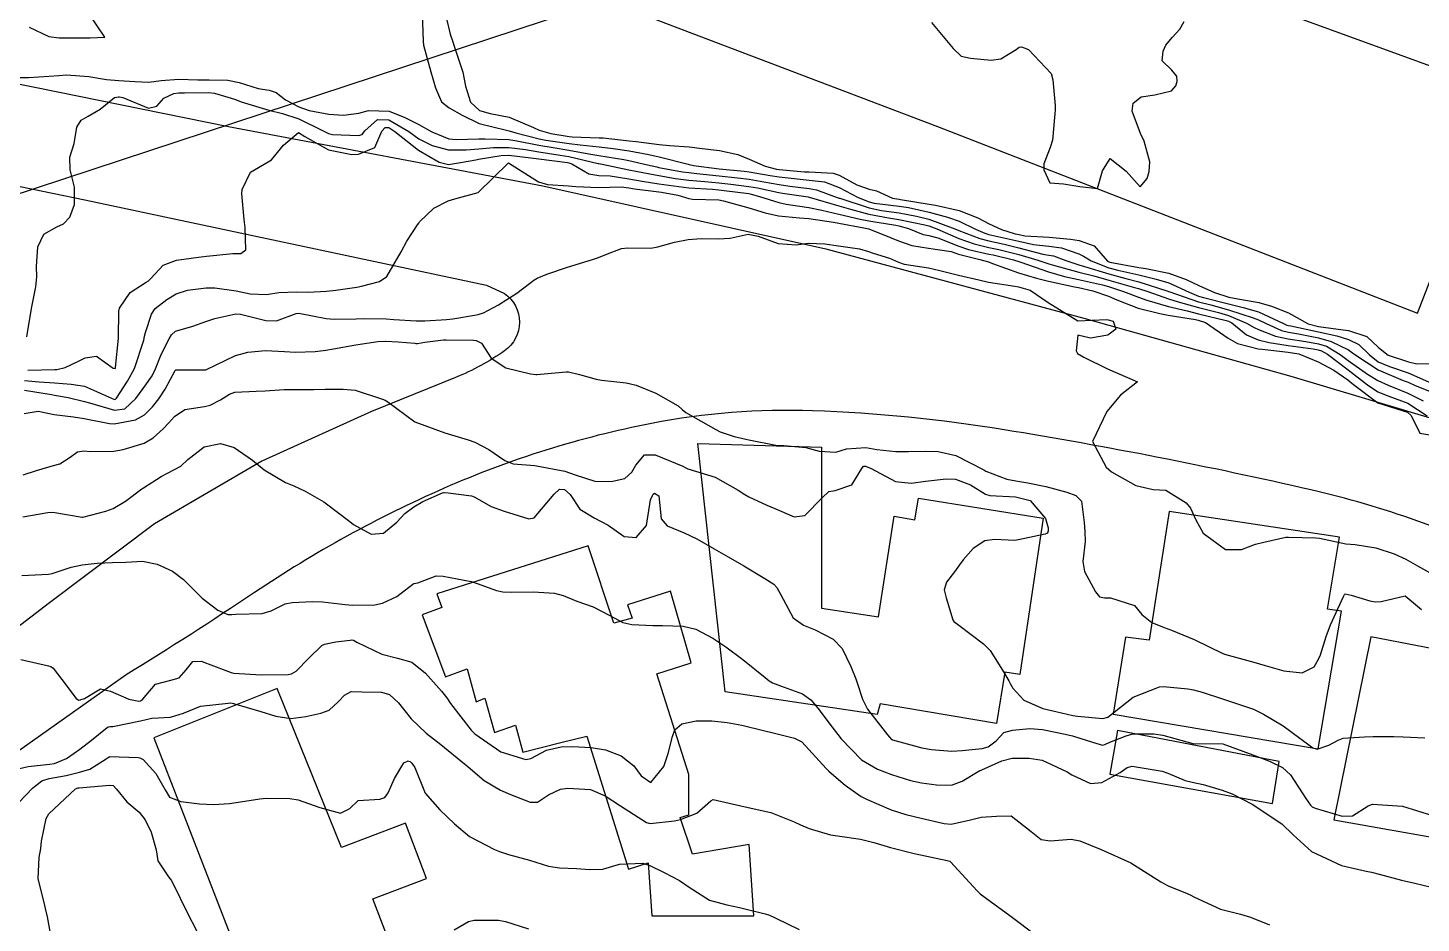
# Model space of a CAD drawing. Header units: metres. Extents: x 318500 to 325275, y 7408834 to 7428799.
# Drawn here: x 321461.1 to 321553.8, y 7423447 to 7423506.6 of the extents above; entities that cross this region are included whole.
import ezdxf

# ---------------------------------------------------------------- set-up
doc = ezdxf.new("R2010")
doc.units = ezdxf.units.M
doc.header["$MEASUREMENT"] = 0
doc.linetypes.add('CONTINUO', pattern=[0])
for name, color, linetype in [('Curvas de Nivel 1m', 11, 'Continuous'), ('Curvas de Nivel 5m', 15, 'Continuous'), ('Edificações', 30, 'Continuous'), ('TEXTO', 45, 'Continuous'), ('Vias Primárias', 230, 'Continuous')]:
    doc.layers.add(name, color=color, linetype=linetype)

msp = doc.modelspace()

# ---------------------------------------------------------------- linework, layer by layer
at = {"layer": 'Curvas de Nivel 1m', "flags": 128}
for points, elevation in [([(321488.819, 7423507.634), (321489.178, 7423506.144), (321489.352, 7423505.627), (321489.446, 7423505.346), (321490.006, 7423503.617), (321490.197, 7423502.68), (321490.517, 7423501.609), (321491.112, 7423501.063), (321491.828, 7423500.871), (321493.106, 7423500.621), (321494.72, 7423499.929), (321495.093, 7423499.753), (321495.871, 7423499.538), (321497.087, 7423499.333), (321497.294, 7423499.31), (321499.086, 7423499.249), (321499.341, 7423499.233), (321501.084, 7423499.046), (321501.553, 7423498.993), (321503.081, 7423498.81), (321503.768, 7423498.741), (321505.079, 7423498.644), (321505.936, 7423498.543), (321507.075, 7423498.395), (321508.315, 7423498.127), (321509.067, 7423497.821), (321510.124, 7423497.349), (321510.884, 7423497.167), (321511.058, 7423497.144), (321512.734, 7423496.99), (321513.057, 7423496.972), (321514.654, 7423496.884), (321515.055, 7423496.759), (321516.21, 7423496.107), (321517.046, 7423495.831), (321517.519, 7423495.727), (321518.603, 7423495.237), (321519.039, 7423495.162), (321519.12, 7423495.148), (321521.035, 7423494.838), (321521.462, 7423494.767), (321523.029, 7423494.414), (321524.266, 7423493.917), (321525.016, 7423493.531), (321525.849, 7423493.137), (321526.752, 7423492.868), (321527.007, 7423492.805), (321527.391, 7423492.731), (321529.005, 7423492.628), (321530.439, 7423492.513), (321531.004, 7423492.425), (321532.003, 7423492.058), (321532.898, 7423491.041), (321532.989, 7423490.991), (321533.052, 7423490.976), (321534.984, 7423490.625), (321535.45, 7423490.546), (321536.979, 7423490.237), (321538.128, 7423489.817), (321538.967, 7423489.43), (321540.004, 7423488.95), (321540.956, 7423488.641), (321541.32, 7423488.569), (321542.951, 7423488.279), (321543.796, 7423488.048), (321544.941, 7423487.595), (321546.235, 7423486.867), (321546.928, 7423486.683), (321548.563, 7423486.472), (321548.926, 7423486.422), (321550.138, 7423486.027), (321550.915, 7423485.297), (321551.562, 7423484.793), (321552.903, 7423484.336), (321553.468, 7423484.205), (321554.902, 7423484.224)], 768), ([(321461.179, 7423506.6), (321462.48, 7423505.98), (321463.169, 7423505.893), (321463.247, 7423505.891), (321465.169, 7423505.902), (321465.219, 7423505.9), (321466.204, 7423505.934), (321465.192, 7423507.448)], 769), ([(321487.32, 7423507.527), (321487.373, 7423505.648), (321487.398, 7423505.416), (321487.884, 7423503.643), (321488.198, 7423502.57), (321488.585, 7423501.635), (321489.114, 7423501.233), (321489.98, 7423500.744), (321491.099, 7423500.203), (321492.914, 7423499.751), (321493.092, 7423499.714), (321493.538, 7423499.566), (321495.084, 7423499.175), (321495.528, 7423499.099), (321497.08, 7423498.872), (321497.819, 7423498.768), (321499.077, 7423498.64), (321500.021, 7423498.536), (321501.074, 7423498.37), (321502.395, 7423498.125), (321503.068, 7423497.982), (321504.991, 7423497.481), (321505.061, 7423497.465), (321505.358, 7423497.407), (321507.058, 7423497.186), (321508.718, 7423497.026), (321509.056, 7423496.982), (321510.453, 7423496.745), (321511.053, 7423496.65), (321512.241, 7423496.507), (321513.051, 7423496.437), (321514.061, 7423496.306), (321515.047, 7423495.95), (321516.298, 7423495.267), (321517.036, 7423494.977), (321517.384, 7423494.906), (321519.032, 7423494.697), (321519.649, 7423494.603), (321521.027, 7423494.306), (321522.252, 7423493.957), (321523.018, 7423493.697), (321524.123, 7423493.163), (321524.744, 7423492.891), (321525.007, 7423492.822), (321526.387, 7423492.512), (321527.002, 7423492.363), (321527.967, 7423492.144), (321528.999, 7423492.038), (321529.828, 7423491.917), (321530.994, 7423491.518), (321531.291, 7423491.363), (321531.815, 7423491.058), (321532.983, 7423490.593), (321533.576, 7423490.439), (321534.977, 7423490.127), (321536.126, 7423489.849), (321536.969, 7423489.595), (321538.323, 7423488.97), (321538.956, 7423488.718), (321539.28, 7423488.632), (321540.949, 7423488.212), (321541.909, 7423487.962), (321542.941, 7423487.659), (321544.604, 7423486.885), (321544.827, 7423486.779), (321544.929, 7423486.757), (321545.078, 7423486.729), (321546.925, 7423486.331), (321548.148, 7423486.068), (321548.92, 7423485.836), (321549.602, 7423485.505), (321550.309, 7423484.809), (321550.903, 7423484.342), (321551.655, 7423484.036), (321552.893, 7423483.614), (321554.844, 7423482.751)], 769), ([(321521.196, 7423506.917), (321522.635, 7423505.185), (321523.162, 7423504.668), (321523.789, 7423504.542), (321525.159, 7423504.42), (321525.795, 7423504.506), (321526.824, 7423505.125), (321527.028, 7423505.266), (321527.173, 7423505.295), (321527.644, 7423505.115), (321529.146, 7423503.523), (321529.259, 7423503.098), (321529.417, 7423501.39), (321529.403, 7423501.096), (321529.381, 7423500.831), (321529.225, 7423499.098), (321529.085, 7423498.6), (321528.653, 7423497.525), (321528.659, 7423497.104), (321529.057, 7423496.254), (321529.958, 7423496.185), (321531.054, 7423496.001), (321532.226, 7423495.878), (321532.554, 7423497.048), (321533.078, 7423497.874), (321534.144, 7423497.029), (321535.055, 7423495.988), (321535.539, 7423496.537), (321535.67, 7423497.011), (321535.708, 7423497.642), (321535.33, 7423499.016), (321535.098, 7423499.525), (321534.533, 7423501.026), (321534.597, 7423501.556), (321535.134, 7423501.98), (321536.036, 7423502.107), (321537.141, 7423502.364), (321537.432, 7423502.699), (321537.521, 7423502.984), (321537.508, 7423503.339), (321537.158, 7423503.759), (321536.53, 7423504.365), (321536.588, 7423504.999), (321536.773, 7423505.399), (321537.184, 7423505.928), (321537.701, 7423506.474), (321537.999, 7423506.978)], 767), ([(321461.015, 7423485.998), (321461.285, 7423487.634), (321461.343, 7423487.994), (321461.606, 7423489.334), (321461.689, 7423489.989), (321461.669, 7423490.692), (321461.749, 7423491.988), (321462.145, 7423492.831), (321463, 7423493.32), (321463.457, 7423493.512), (321463.876, 7423493.961), (321464.177, 7423494.804), (321464.192, 7423495.958), (321463.9, 7423497.113), (321463.879, 7423497.962), (321464.173, 7423498.859), (321464.35, 7423499.957), (321464.632, 7423500.42), (321465.101, 7423500.681), (321465.9, 7423501.147), (321466.846, 7423501.924), (321467.121, 7423501.971), (321467.172, 7423501.971), (321467.391, 7423501.916), (321469.11, 7423501.217), (321469.653, 7423501.344), (321470.119, 7423501.88), (321470.796, 7423502.201), (321471.124, 7423502.239), (321471.497, 7423502.238), (321473.124, 7423502.256), (321473.508, 7423502.218), (321474.826, 7423501.814), (321475.118, 7423501.703), (321475.282, 7423501.644), (321477.109, 7423501.082), (321478.018, 7423500.864), (321479.101, 7423500.501), (321480.673, 7423499.736), (321481.087, 7423499.523), (321481.349, 7423499.465), (321483.085, 7423499.394), (321483.319, 7423499.474), (321483.493, 7423499.704), (321484.339, 7423500.454), (321485.101, 7423500.431), (321486.415, 7423499.66), (321487.083, 7423499.185), (321487.982, 7423498.735), (321489.072, 7423498.452), (321490.246, 7423498.439), (321491.074, 7423498.519), (321492.056, 7423498.605), (321493.075, 7423498.598), (321494.175, 7423498.457), (321495.071, 7423498.305), (321496.496, 7423498.101), (321497.067, 7423498.001), (321499.014, 7423497.537), (321499.061, 7423497.527), (321499.281, 7423497.488), (321501.057, 7423497.121), (321502.444, 7423496.839), (321503.053, 7423496.728), (321504.167, 7423496.539), (321505.05, 7423496.426), (321506.107, 7423496.342), (321507.049, 7423496.257), (321507.838, 7423496.168), (321509.046, 7423496.009), (321509.604, 7423495.913), (321511.043, 7423495.604), (321511.277, 7423495.563), (321512.986, 7423495.311), (321513.04, 7423495.302), (321515.032, 7423494.714), (321515.809, 7423494.492), (321517.024, 7423494.169), (321518.335, 7423493.926), (321519.019, 7423493.817), (321520.752, 7423493.466), (321521.013, 7423493.394), (321521.537, 7423493.195), (321523.004, 7423492.554), (321524.024, 7423492.189), (321524.998, 7423491.948), (321525.664, 7423491.807), (321526.994, 7423491.481), (321528.268, 7423491.107), (321528.987, 7423490.872), (321529.305, 7423490.776), (321530.979, 7423490.316), (321531.973, 7423490.057), (321532.971, 7423489.778), (321534.689, 7423489.297), (321534.963, 7423489.221), (321535.582, 7423489.011), (321536.953, 7423488.53), (321537.591, 7423488.34), (321538.945, 7423487.951), (321540.273, 7423487.614), (321540.937, 7423487.428), (321542.141, 7423486.922), (321542.648, 7423486.635), (321542.926, 7423486.489), (321544.073, 7423486.044), (321544.92, 7423485.87), (321546.095, 7423485.691), (321546.917, 7423485.542), (321547.451, 7423485.388), (321548.369, 7423484.838), (321548.904, 7423484.438), (321550.182, 7423483.52), (321550.884, 7423483.091), (321551.561, 7423482.793), (321552.872, 7423482.264), (321553.891, 7423481.738)], 771), ([(321461.081, 7423483.793), (321462.878, 7423483.834), (321463.004, 7423483.843), (321463.57, 7423483.963), (321464.461, 7423484.377), (321464.886, 7423484.598), (321465.659, 7423484.71), (321466.767, 7423483.922), (321466.88, 7423483.889), (321466.896, 7423483.903), (321466.907, 7423483.92), (321466.916, 7423483.955), (321467.103, 7423485.917), (321467.132, 7423487.711), (321467.169, 7423487.916), (321467.899, 7423488.952), (321468.956, 7423489.648), (321469.108, 7423489.739), (321469.258, 7423489.887), (321470.072, 7423490.776), (321470.972, 7423491.106), (321472.425, 7423491.299), (321472.975, 7423491.373), (321474.719, 7423491.555), (321474.977, 7423491.548), (321475.24, 7423491.545), (321475.578, 7423491.804), (321475.535, 7423493.272), (321475.465, 7423493.805), (321475.32, 7423495.523), (321475.341, 7423495.807), (321475.902, 7423496.951), (321477.059, 7423497.658), (321477.281, 7423497.787), (321478.084, 7423498.766), (321479.088, 7423499.594), (321479.504, 7423499.333), (321481.071, 7423498.435), (321482.637, 7423498.143), (321483.067, 7423498.166), (321484.167, 7423498.6), (321484.632, 7423499.687), (321484.839, 7423499.939), (321485.094, 7423499.93), (321485.501, 7423499.674), (321487.071, 7423498.415), (321488.444, 7423497.636), (321489.058, 7423497.464), (321489.999, 7423497.616), (321490.876, 7423497.79), (321491.063, 7423497.82), (321492.573, 7423498.072), (321493.068, 7423498.081), (321494.725, 7423497.894), (321495.064, 7423497.848), (321496.98, 7423497.602), (321497.061, 7423497.589), (321497.263, 7423497.517), (321498.397, 7423496.844), (321499.053, 7423496.743), (321499.817, 7423496.718), (321501.051, 7423496.522), (321501.946, 7423496.354), (321503.047, 7423496.19), (321503.705, 7423496.088), (321505.045, 7423495.921), (321506.617, 7423495.822), (321507.044, 7423495.793), (321507.405, 7423495.746), (321509.042, 7423495.53), (321509.185, 7423495.502), (321509.752, 7423495.349), (321511.034, 7423494.934), (321511.526, 7423494.832), (321513.029, 7423494.6), (321513.901, 7423494.423), (321515.023, 7423494.161), (321516.445, 7423493.839), (321517.017, 7423493.719), (321518.815, 7423493.431), (321519.013, 7423493.398), (321519.659, 7423493.22), (321520.625, 7423492.824), (321521.005, 7423492.742), (321521.602, 7423492.597), (321522.999, 7423492.034), (321523.642, 7423491.816), (321524.994, 7423491.516), (321525.299, 7423491.452), (321526.635, 7423491.125), (321526.989, 7423491.021), (321527.139, 7423490.967), (321528.978, 7423490.321), (321530.029, 7423490.03), (321530.971, 7423489.814), (321532.549, 7423489.464), (321532.965, 7423489.359), (321533.947, 7423489.03), (321534.954, 7423488.642), (321535.515, 7423488.448), (321536.945, 7423488.023), (321538.187, 7423487.726), (321538.939, 7423487.546), (321540.778, 7423487.096), (321540.932, 7423487.057), (321541.156, 7423486.937), (321542.144, 7423486.144), (321542.919, 7423485.815), (321543.65, 7423485.632), (321544.915, 7423485.424), (321546.575, 7423485.202), (321546.913, 7423485.144), (321547.136, 7423485.081), (321547.519, 7423484.851), (321548.895, 7423483.804), (321550.181, 7423482.81), (321550.873, 7423482.336), (321551.602, 7423482.06), (321552.862, 7423481.585), (321554.149, 7423480.761)], 772), ([(321460.867, 7423483.108), (321461.832, 7423483.019), (321462.865, 7423482.937), (321463.955, 7423482.868), (321464.861, 7423482.716), (321466.643, 7423481.923), (321466.849, 7423481.843), (321466.917, 7423481.851), (321466.985, 7423481.918), (321467.715, 7423483.06), (321468.166, 7423483.901), (321468.799, 7423485.792), (321468.814, 7423485.891), (321468.825, 7423485.967), (321468.906, 7423486.305), (321469.297, 7423487.513), (321469.559, 7423487.884), (321470.324, 7423488.491), (321470.945, 7423488.868), (321471.706, 7423489.101), (321472.951, 7423489.266), (321473.514, 7423489.269), (321474.949, 7423489.055), (321475.872, 7423488.875), (321476.946, 7423488.832), (321477.774, 7423488.951), (321478.949, 7423489.003), (321479.717, 7423488.98), (321480.95, 7423489.035), (321481.571, 7423489.104), (321482.954, 7423489.314), (321483.285, 7423489.375), (321484.466, 7423489.687), (321484.963, 7423490.018), (321485.912, 7423491.666), (321486.279, 7423492.372), (321487.007, 7423493.458), (321487.087, 7423493.571), (321487.139, 7423493.649), (321488.091, 7423494.572), (321489.031, 7423495.042), (321489.477, 7423495.179), (321491.04, 7423495.6), (321493.06, 7423497.57), (321495.048, 7423496.307), (321495.645, 7423496.14), (321497.045, 7423496.052), (321497.529, 7423495.997), (321499.045, 7423495.943), (321500.542, 7423495.978), (321501.045, 7423495.923), (321501.432, 7423495.853), (321503.042, 7423495.659), (321503.238, 7423495.633), (321504.307, 7423495.421), (321505.037, 7423495.209), (321505.289, 7423495.155), (321507.036, 7423495.119), (321507.361, 7423495.059), (321509.028, 7423494.582), (321510.121, 7423494.246), (321511.021, 7423494.046), (321512.413, 7423493.922), (321513.018, 7423493.869), (321514.667, 7423493.634), (321515.014, 7423493.574), (321516.687, 7423493.263), (321517.009, 7423493.182), (321518.398, 7423492.634), (321519.002, 7423492.387), (321519.871, 7423492.089), (321520.997, 7423491.906), (321522.5, 7423491.68), (321522.993, 7423491.51), (321523.247, 7423491.431), (321524.402, 7423491.159), (321524.988, 7423490.985), (321525.252, 7423490.88), (321526.977, 7423490.256), (321528.171, 7423489.909), (321528.969, 7423489.712), (321530.702, 7423489.336), (321530.963, 7423489.286), (321531.918, 7423489.056), (321532.955, 7423488.707), (321533.516, 7423488.469), (321534.943, 7423487.915), (321536.384, 7423487.552), (321536.937, 7423487.452), (321538.736, 7423487.159), (321538.932, 7423487.12), (321539.417, 7423486.955), (321540.92, 7423485.911), (321541.545, 7423485.56), (321542.913, 7423485.214), (321543.185, 7423485.178), (321544.911, 7423484.994), (321545.622, 7423484.873), (321546.902, 7423484.334), (321547.95, 7423483.788), (321548.885, 7423483.146), (321549.261, 7423482.824), (321550.862, 7423481.614), (321552.552, 7423481.086), (321552.853, 7423480.989), (321553.083, 7423480.777), (321553.676, 7423479.605), (321554.836, 7423479.399)], 773), ([(321460.857, 7423482.454), (321462.662, 7423482.163), (321462.852, 7423482.131), (321463.757, 7423481.961), (321464.846, 7423481.708), (321465.183, 7423481.606), (321466.838, 7423481.128), (321467.535, 7423481.215), (321468.264, 7423481.899), (321468.504, 7423482.246), (321468.863, 7423482.732), (321469.353, 7423483.405), (321469.584, 7423483.883), (321469.945, 7423484.824), (321470.475, 7423485.874), (321470.634, 7423486.143), (321470.908, 7423486.384), (321472.05, 7423486.716), (321472.918, 7423487.019), (321473.526, 7423487.226), (321474.926, 7423487.529), (321475.229, 7423487.503), (321476.919, 7423487.085), (321477.63, 7423487.069), (321478.927, 7423487.567), (321479.104, 7423487.581), (321480.922, 7423487.225), (321481.456, 7423487.191), (321482.923, 7423487.214), (321483.41, 7423487.216), (321484.923, 7423487.199), (321485.426, 7423487.169), (321486.921, 7423487.062), (321487.493, 7423487.072), (321488.923, 7423487.165), (321489.342, 7423487.206), (321490.928, 7423487.48), (321491.033, 7423487.494), (321491.383, 7423487.593), (321492.379, 7423488.138), (321492.944, 7423488.49), (321493.598, 7423488.916), (321494.452, 7423489.555), (321494.736, 7423489.779), (321494.964, 7423489.915), (321495.599, 7423490.173), (321496.971, 7423490.636), (321498.632, 7423491.151), (321498.978, 7423491.261), (321499.149, 7423491.318), (321499.522, 7423491.485), (321500.569, 7423491.891), (321500.987, 7423491.919), (321502.525, 7423491.909), (321502.988, 7423491.993), (321504.103, 7423492.314), (321504.996, 7423492.483), (321505.858, 7423492.541), (321506.997, 7423492.525), (321507.801, 7423492.575), (321509.002, 7423492.827), (321509.648, 7423492.702), (321510.993, 7423492.217), (321512.186, 7423492.125), (321512.994, 7423492.226), (321514.102, 7423492.185), (321514.992, 7423492.052), (321516.406, 7423491.856), (321516.994, 7423491.678), (321517.31, 7423491.572), (321518.396, 7423491.239), (321518.986, 7423490.98), (321519.378, 7423490.831), (321520.981, 7423490.593), (321521.747, 7423490.424), (321522.974, 7423490.102), (321524.339, 7423489.79), (321524.968, 7423489.652), (321526.721, 7423489.367), (321526.963, 7423489.328), (321527.758, 7423489.112), (321528.948, 7423488.293), (321530.93, 7423487.07), (321532.816, 7423487.157), (321532.932, 7423487.141), (321533.26, 7423487.037), (321533.438, 7423486.522), (321532.921, 7423486.112), (321531.772, 7423485.911), (321530.921, 7423486.127), (321530.819, 7423485.071), (321530.907, 7423484.895), (321531.318, 7423484.649), (321532.893, 7423483.885), (321534.88, 7423483.02), (321533.767, 7423482.131), (321532.85, 7423481.04), (321531.893, 7423479.054), (321532.804, 7423477.325), (321533.163, 7423477.036), (321534.786, 7423476.119), (321535.93, 7423475.855), (321536.782, 7423475.804), (321538.115, 7423474.97), (321538.411, 7423474.61), (321538.759, 7423473.839), (321539.257, 7423472.955), (321540.734, 7423471.853), (321541.799, 7423471.859), (321542.739, 7423472.206), (321543.293, 7423472.351), (321544.747, 7423472.671), (321544.937, 7423472.688), (321546.747, 7423472.644), (321546.999, 7423472.603), (321548.741, 7423472.243), (321549.375, 7423472.186), (321550.738, 7423471.979), (321551.96, 7423471.56), (321552.727, 7423471.219), (321553.509, 7423470.768), (321554.71, 7423470.111)], 774), ([(321460.782, 7423476.828), (321461.659, 7423477.114), (321462.792, 7423477.44), (321463.212, 7423477.547), (321463.839, 7423477.96), (321464.396, 7423478.362), (321464.805, 7423478.421), (321465.238, 7423478.377), (321466.805, 7423478.403), (321467.412, 7423478.517), (321468.81, 7423478.938), (321469.415, 7423479.283), (321470.083, 7423479.877), (321470.445, 7423480.255), (321470.833, 7423480.705), (321471.528, 7423481.171), (321472.843, 7423481.382), (321473.214, 7423481.464), (321473.898, 7423481.824), (321474.488, 7423482.183), (321474.858, 7423482.315), (321476.268, 7423482.387), (321476.859, 7423482.413), (321478.128, 7423482.504), (321478.861, 7423482.498), (321480.094, 7423482.509), (321480.862, 7423482.534), (321482.045, 7423482.535), (321482.861, 7423482.447), (321484.67, 7423481.865), (321484.852, 7423481.793), (321485.022, 7423481.677), (321486.83, 7423480.343), (321488.82, 7423479.63), (321490.36, 7423479.151), (321490.814, 7423478.99), (321491.736, 7423478.513), (321492.802, 7423477.787), (321493.358, 7423477.564), (321494.798, 7423477.438), (321494.915, 7423477.432), (321496.793, 7423477.074), (321497.477, 7423476.822), (321498.784, 7423476.41), (321499.889, 7423476.373), (321500.787, 7423476.577), (321501.251, 7423477.005), (321501.514, 7423477.459), (321502.103, 7423478.158), (321502.811, 7423478.162), (321504.637, 7423477.412), (321504.799, 7423477.32), (321504.983, 7423477.223), (321506.789, 7423476.676), (321508.335, 7423475.808), (321508.772, 7423475.509), (321509.042, 7423475.356), (321510.239, 7423474.813), (321510.763, 7423474.583), (321512.044, 7423474.03), (321512.758, 7423474.112), (321513.908, 7423475.293), (321514.351, 7423475.712), (321514.778, 7423475.794), (321515.886, 7423476.161), (321516.546, 7423477.254), (321516.663, 7423477.392), (321516.802, 7423477.398), (321517.177, 7423477.246), (321518.787, 7423476.386), (321519.841, 7423476.269), (321520.788, 7423476.402), (321522.164, 7423476.552), (321522.791, 7423476.543), (321523.777, 7423476.168), (321524.776, 7423475.533), (321525.077, 7423475.448), (321526.774, 7423475.355), (321527.752, 7423475.11), (321528.758, 7423473.915), (321528.954, 7423473.299), (321528.956, 7423473.097), (321528.892, 7423472.954), (321528.747, 7423472.873), (321527.291, 7423472.565), (321526.74, 7423472.453), (321525.366, 7423472.516), (321524.739, 7423472.446), (321523.967, 7423471.922), (321523.293, 7423471.164), (321523.049, 7423470.833), (321522.708, 7423470.376), (321522.191, 7423469.685), (321522.025, 7423469.18), (321522.151, 7423468.644), (321522.6, 7423467.171), (321522.669, 7423467.079), (321523.005, 7423466.826), (321524.647, 7423465.591), (321525.082, 7423465.143), (321525.915, 7423463.837), (321526.32, 7423463.124), (321526.427, 7423462.942), (321526.605, 7423462.63), (321527.322, 7423461.833), (321528.592, 7423461.288), (321529.459, 7423461.081), (321530.586, 7423460.815), (321530.888, 7423460.763), (321532.584, 7423460.609), (321532.923, 7423460.697), (321533.343, 7423461.029), (321534.6, 7423462.045), (321536.343, 7423462.728), (321536.608, 7423462.745), (321538.229, 7423462.588), (321538.606, 7423462.519), (321539.198, 7423462.36), (321540.6, 7423461.909), (321541.33, 7423461.662), (321542.593, 7423461.233), (321542.82, 7423461.134), (321543.275, 7423460.9), (321544.579, 7423460.133), (321546.29, 7423458.863), (321546.557, 7423458.67), (321546.83, 7423458.582), (321547.609, 7423458.844), (321548.231, 7423459.169), (321548.567, 7423459.306), (321549.98, 7423459.398), (321550.569, 7423459.412), (321551.934, 7423459.422), (321552.569, 7423459.386), (321554.001, 7423459.326)], 776), ([(321460.74, 7423474.024), (321462.405, 7423474.315), (321462.746, 7423474.345), (321464.688, 7423474.003), (321464.741, 7423474.001), (321466.27, 7423474.404), (321466.75, 7423474.588), (321467.581, 7423475.084), (321468.663, 7423475.892), (321468.728, 7423475.933), (321468.771, 7423475.963), (321469.948, 7423476.713), (321470.789, 7423477.155), (321471.261, 7423477.395), (321471.732, 7423477.856), (321472.808, 7423478.679), (321473.901, 7423478.914), (321474.808, 7423478.65), (321476.023, 7423477.798), (321476.79, 7423477.151), (321478.222, 7423476.325), (321478.775, 7423476.083), (321479.517, 7423475.749), (321480.76, 7423475.034), (321482.491, 7423473.712), (321482.738, 7423473.517), (321483.911, 7423472.871), (321484.733, 7423472.956), (321485.615, 7423473.667), (321486.158, 7423474.249), (321486.756, 7423474.706), (321487.351, 7423475.054), (321488.665, 7423475.631), (321488.745, 7423475.656), (321488.77, 7423475.661), (321488.797, 7423475.656), (321489.048, 7423475.626), (321490.592, 7423475.427), (321490.766, 7423475.352), (321491.888, 7423474.714), (321492.758, 7423474.413), (321494.403, 7423473.904), (321494.754, 7423473.969), (321496.096, 7423475.53), (321496.438, 7423475.862), (321496.775, 7423475.839), (321497.143, 7423475.514), (321497.797, 7423474.541), (321498.755, 7423473.976), (321499.677, 7423473.481), (321500.739, 7423472.731), (321501.534, 7423472.662), (321502.237, 7423473.448), (321502.496, 7423475.173), (321502.621, 7423475.442), (321502.682, 7423475.531), (321502.772, 7423475.598), (321503.048, 7423475.436), (321503.216, 7423473.895), (321503.598, 7423473.427), (321504.743, 7423472.961), (321505.578, 7423472.561), (321506.728, 7423471.912), (321507.666, 7423471.376), (321508.711, 7423470.773), (321510.11, 7423469.927), (321510.693, 7423469.544), (321510.899, 7423469.328), (321511.159, 7423468.851), (321511.988, 7423467.317), (321512.663, 7423466.82), (321513.449, 7423466.507), (321514.649, 7423465.898), (321515.246, 7423465.271), (321515.815, 7423464.069), (321516.145, 7423463.257), (321516.269, 7423462.917), (321516.596, 7423461.897), (321516.932, 7423461.247), (321518.26, 7423459.537), (321518.524, 7423459.23), (321518.56, 7423459.209), (321518.59, 7423459.2), (321520.552, 7423458.673), (321521.191, 7423458.55), (321522.549, 7423458.451), (321523.219, 7423458.494), (321524.552, 7423458.619), (321524.961, 7423458.737), (321525.495, 7423459.136), (321526.007, 7423459.689), (321526.571, 7423459.842), (321527.735, 7423459.94), (321528.572, 7423459.887), (321530.071, 7423459.571), (321530.566, 7423459.454), (321531.899, 7423459.05), (321532.557, 7423458.844), (321532.714, 7423458.881), (321533.047, 7423459.033), (321534.124, 7423459.459), (321534.569, 7423459.587), (321535.972, 7423459.593), (321536.568, 7423459.513), (321538.56, 7423458.96), (321540.56, 7423458.94), (321542.549, 7423458.197), (321543.663, 7423457.774), (321544.537, 7423457.348), (321545.064, 7423456.875), (321546.086, 7423455.293), (321546.385, 7423454.861), (321546.508, 7423454.746), (321546.702, 7423454.662), (321548.499, 7423454.129), (321549.182, 7423454.137), (321550.24, 7423454.804), (321550.511, 7423454.909), (321552.51, 7423454.78), (321554.501, 7423454.162)], 777), ([(321460.692, 7423470.132), (321462.45, 7423470.218), (321462.694, 7423470.26), (321463.965, 7423470.687), (321464.704, 7423470.845), (321465.691, 7423470.95), (321466.706, 7423470.998), (321467.59, 7423471.023), (321468.708, 7423471.078), (321469.693, 7423470.892), (321470.698, 7423470.423), (321471.445, 7423469.859), (321472.672, 7423468.621), (321473.728, 7423467.824), (321474.386, 7423467.543), (321474.657, 7423467.533), (321474.917, 7423467.548), (321476.658, 7423467.594), (321477.257, 7423467.781), (321478.187, 7423468.247), (321478.669, 7423468.337), (321480.011, 7423468.398), (321480.67, 7423468.38), (321482.185, 7423468.197), (321482.667, 7423468.149), (321484.17, 7423468.185), (321484.669, 7423468.281), (321485.62, 7423468.721), (321486.689, 7423469.553), (321486.75, 7423469.589), (321487.03, 7423469.647), (321488.23, 7423470.102), (321488.697, 7423470.092), (321490.566, 7423469.728), (321490.691, 7423469.694), (321490.959, 7423469.596), (321492.249, 7423469.14), (321492.685, 7423469.042), (321493.23, 7423469.019), (321494.685, 7423469.035), (321496.118, 7423468.962), (321496.683, 7423468.801), (321497.605, 7423468.432), (321498.676, 7423468.05), (321499.786, 7423467.479), (321500.663, 7423467.003), (321501.252, 7423466.87), (321502.661, 7423466.809), (321503.291, 7423466.8), (321504.66, 7423466.769), (321505.509, 7423466.55), (321506.648, 7423465.954), (321507.512, 7423465.377), (321508.628, 7423464.543), (321510.127, 7423463.337), (321510.396, 7423463.121), (321510.607, 7423462.993), (321511.136, 7423462.793), (321512.599, 7423462.254), (321513.162, 7423461.868), (321513.627, 7423461.294), (321514.572, 7423460.05), (321515.178, 7423459.271), (321516.539, 7423457.877), (321517.595, 7423457.239), (321518.527, 7423456.89), (321519.799, 7423456.487), (321520.521, 7423456.343), (321521.53, 7423456.195), (321522.52, 7423456.179), (321523.235, 7423456.451), (321524.411, 7423457.151), (321524.495, 7423457.186), (321524.531, 7423457.199), (321525.859, 7423457.811), (321526.543, 7423457.981), (321527.672, 7423457.974), (321528.541, 7423457.85), (321530.204, 7423457.073), (321530.528, 7423456.873), (321531.771, 7423456.299), (321532.523, 7423456.354), (321533.742, 7423457.022), (321534.198, 7423457.352), (321534.537, 7423457.444), (321536.389, 7423457.134), (321536.532, 7423457.102), (321536.911, 7423456.984), (321538.061, 7423456.502), (321538.524, 7423456.384), (321539.25, 7423456.226), (321540.519, 7423455.843), (321541.183, 7423455.596), (321542.51, 7423454.91), (321544.491, 7423453.608), (321545.249, 7423452.872), (321546.464, 7423451.778), (321548.45, 7423450.83), (321550.093, 7423450.452), (321550.446, 7423450.388), (321550.969, 7423450.271), (321552.441, 7423449.871), (321553.327, 7423449.655), (321554.437, 7423449.401)], 778), ([(321460.618, 7423464.53), (321462.46, 7423464.125), (321462.612, 7423464.071), (321462.768, 7423463.968), (321463.337, 7423463.22), (321464.287, 7423461.944), (321464.472, 7423461.835), (321464.579, 7423461.86), (321464.638, 7423461.881), (321464.843, 7423461.937), (321465.917, 7423462.6), (321466.588, 7423462.432), (321467.8, 7423461.902), (321468.457, 7423461.77), (321468.579, 7423461.793), (321468.702, 7423461.888), (321469.563, 7423462.908), (321470.599, 7423463.166), (321471.148, 7423463.316), (321471.621, 7423463.855), (321472.057, 7423464.41), (321472.619, 7423464.431), (321474.258, 7423463.815), (321474.608, 7423463.677), (321474.782, 7423463.635), (321476.607, 7423463.531), (321478.391, 7423463.547), (321478.608, 7423463.579), (321478.924, 7423463.755), (321479.751, 7423464.615), (321480.636, 7423465.475), (321480.805, 7423465.56), (321481.574, 7423465.721), (321482.514, 7423465.838), (321482.641, 7423465.841), (321482.751, 7423465.818), (321482.971, 7423465.705), (321484.628, 7423464.896), (321485.665, 7423464.624), (321486.621, 7423464.373), (321487.537, 7423463.641), (321488.598, 7423462.437), (321488.955, 7423461.986), (321489.197, 7423461.621), (321490.564, 7423459.847), (321490.811, 7423459.596), (321492.542, 7423458.402), (321494.21, 7423457.878), (321494.536, 7423457.96), (321495.571, 7423458.509), (321496.548, 7423458.725), (321497.312, 7423458.745), (321498.548, 7423458.687), (321499.503, 7423458.523), (321500.54, 7423458.123), (321501.383, 7423457.457), (321501.881, 7423456.807), (321502.519, 7423456.364), (321503.381, 7423457.427), (321503.682, 7423458.284), (321503.957, 7423459.419), (321504.124, 7423459.859), (321504.573, 7423460.254), (321505.523, 7423460.453), (321506.576, 7423460.46), (321507.598, 7423460.351), (321508.572, 7423460.162), (321510.103, 7423459.801), (321510.565, 7423459.684), (321512.081, 7423459.315), (321512.556, 7423459.053), (321514.172, 7423457.285), (321514.352, 7423457.107), (321514.527, 7423456.959), (321515.438, 7423456.185), (321516.512, 7423455.431), (321516.858, 7423455.247), (321518.5, 7423454.541), (321519.478, 7423454.232), (321520.492, 7423453.99), (321522.038, 7423453.625), (321522.486, 7423453.588), (321523.77, 7423453.878), (321524.494, 7423454.053), (321525.512, 7423454.117), (321526.495, 7423454.148), (321527.82, 7423453.1), (321528.472, 7423452.574), (321529.072, 7423452.483), (321530.473, 7423452.592), (321531.055, 7423452.477), (321532.463, 7423451.907), (321534.45, 7423451.01), (321536.438, 7423449.757), (321536.931, 7423449.478), (321538.192, 7423448.964), (321538.429, 7423448.863), (321538.625, 7423448.759), (321540.415, 7423447.929), (321541.736, 7423447.591), (321542.407, 7423447.402), (321543.657, 7423446.891)], 779), ([(321460.49, 7423455.03), (321461.388, 7423455.987), (321462.009, 7423456.476), (321462.51, 7423456.614), (321463.633, 7423456.833), (321464.516, 7423457.035), (321465.209, 7423457.244), (321466.287, 7423457.922), (321466.421, 7423458.032), (321466.532, 7423458.078), (321468.412, 7423458.011), (321468.532, 7423457.994), (321468.743, 7423457.887), (321469.605, 7423456.958), (321470.208, 7423455.865), (321470.503, 7423455.375), (321471.26, 7423455.091), (321472.496, 7423454.938), (321473.428, 7423454.894), (321474.497, 7423454.967), (321475.235, 7423455.063), (321476.502, 7423455.28), (321476.959, 7423455.327), (321478.503, 7423455.3), (321479.054, 7423455.2), (321480.495, 7423454.7), (321481.876, 7423454.329), (321482.494, 7423454.624), (321483.045, 7423455.159), (321484.504, 7423455.255), (321484.82, 7423455.36), (321485.046, 7423455.672), (321485.472, 7423456.619), (321486.092, 7423457.657), (321486.377, 7423457.808), (321486.531, 7423457.724), (321486.612, 7423457.649), (321486.816, 7423457.358), (321487.516, 7423455.64), (321488.494, 7423454.551), (321489.468, 7423453.615), (321490.468, 7423452.773), (321492.124, 7423451.906), (321492.453, 7423451.76), (321493.041, 7423451.564), (321494.446, 7423451.184), (321495.707, 7423450.796), (321496.442, 7423450.675), (321497.581, 7423450.643), (321498.441, 7423450.568), (321499.327, 7423450.596), (321500.444, 7423450.918), (321501.984, 7423450.985), (321502.444, 7423450.839), (321503.395, 7423450.381), (321504.434, 7423449.848), (321505.076, 7423449.404), (321506.417, 7423448.532), (321507.572, 7423448.213), (321508.41, 7423448.05), (321510.118, 7423447.62), (321510.403, 7423447.525), (321510.837, 7423447.326), (321512.389, 7423446.575)], 781), ([(321462.647, 7423445.966), (321462.392, 7423447.433), (321462.265, 7423447.972), (321462.21, 7423448.166), (321461.769, 7423449.98), (321461.842, 7423451.377), (321461.936, 7423451.978), (321461.983, 7423452.451), (321462.303, 7423453.973), (321462.483, 7423454.274), (321464.262, 7423455.944), (321464.433, 7423456.009), (321464.501, 7423456.014), (321466.273, 7423456.153), (321466.504, 7423456.191), (321466.75, 7423456.162), (321466.984, 7423455.913), (321467.666, 7423455.071), (321468.487, 7423454.381), (321468.88, 7423453.884), (321469.288, 7423453.058), (321469.61, 7423451.873), (321469.728, 7423451.156), (321470.432, 7423450.078), (321470.612, 7423449.858), (321470.844, 7423449.436), (321471.622, 7423447.848), (321472.378, 7423446.346)], 782), ([(321489.438, 7423446.56), (321490.393, 7423447.108), (321490.777, 7423447.211), (321492.394, 7423447.193), (321492.849, 7423447.11), (321494.386, 7423446.634)], 782)]:
    msp.add_lwpolyline(points, dxfattribs=dict(at, elevation=elevation))
at = {"layer": 'Curvas de Nivel 5m', "flags": 128}
for points, elevation in [([(321460.374, 7423503.253), (321461.133, 7423503.262), (321462.498, 7423503.344), (321463.134, 7423503.401), (321463.662, 7423503.438), (321465.134, 7423503.329), (321466.321, 7423503.122), (321467.131, 7423503.056), (321468.209, 7423502.982), (321469.131, 7423502.953), (321469.96, 7423503.053), (321471.133, 7423503.137), (321472.391, 7423503.109), (321473.133, 7423503.11), (321474.394, 7423503.082), (321475.131, 7423502.932), (321476.391, 7423502.534), (321477.126, 7423502.404), (321477.596, 7423502.254), (321478.213, 7423501.774), (321479.113, 7423501.301), (321479.801, 7423501.058), (321481.106, 7423500.816), (321482.084, 7423500.741), (321483.107, 7423500.876), (321483.742, 7423501.069), (321485.11, 7423501.009), (321486.167, 7423500.601), (321487.097, 7423500.124), (321487.954, 7423499.641), (321489.083, 7423499.182), (321489.578, 7423499.127), (321491.084, 7423499.171), (321491.504, 7423499.173), (321493.083, 7423499.122), (321493.6, 7423499.048), (321495.078, 7423498.747), (321496.012, 7423498.6), (321497.074, 7423498.43), (321498.391, 7423498.18), (321499.069, 7423498.071), (321500.728, 7423497.811), (321501.064, 7423497.743), (321502.308, 7423497.451), (321502.926, 7423497.31), (321503.058, 7423497.281), (321504.626, 7423496.987), (321505.055, 7423496.931), (321505.58, 7423496.879), (321507.053, 7423496.724), (321508.274, 7423496.593), (321509.051, 7423496.497), (321510.024, 7423496.324), (321511.048, 7423496.137), (321511.754, 7423496.03), (321513.046, 7423495.882), (321513.528, 7423495.786), (321514.916, 7423495.282), (321515.039, 7423495.239), (321515.096, 7423495.222), (321517.03, 7423494.589), (321517.86, 7423494.415), (321519.025, 7423494.252), (321520.192, 7423494.043), (321521.02, 7423493.834), (321522.745, 7423493.183), (321523.009, 7423493.069), (321524.392, 7423492.547), (321525.002, 7423492.382), (321526.026, 7423492.16), (321526.998, 7423491.919), (321528.594, 7423491.504), (321528.993, 7423491.446), (321529.291, 7423491.393), (321530.111, 7423491.083), (321530.986, 7423490.797), (321531.362, 7423490.687), (321532.977, 7423490.189), (321534.122, 7423489.879), (321534.97, 7423489.658), (321536.913, 7423489.038), (321536.96, 7423489.02), (321537.047, 7423488.989), (321538.951, 7423488.343), (321539.774, 7423488.125), (321540.943, 7423487.808), (321542.587, 7423487.263), (321542.933, 7423487.139), (321543.439, 7423486.902), (321544.456, 7423486.418), (321544.924, 7423486.312), (321545.6, 7423486.196), (321546.921, 7423485.934), (321547.776, 7423485.705), (321548.913, 7423485.136), (321549.096, 7423485.012), (321549.344, 7423484.823), (321550.895, 7423483.807), (321552.567, 7423483.1), (321552.883, 7423482.988), (321553.351, 7423482.773), (321554.871, 7423482.167)], 770), ([(321460.834, 7423480.913), (321461.763, 7423481.059), (321462.833, 7423480.85), (321464.111, 7423480.677), (321464.829, 7423480.572), (321466.514, 7423480.236), (321466.824, 7423480.214), (321468.244, 7423480.484), (321468.834, 7423480.821), (321469.379, 7423481.348), (321469.798, 7423481.881), (321470.205, 7423482.531), (321470.878, 7423483.765), (321470.934, 7423483.814), (321472.879, 7423483.8), (321472.911, 7423483.808), (321472.959, 7423483.839), (321474.889, 7423484.755), (321475.711, 7423484.982), (321476.893, 7423485.099), (321478.162, 7423485.04), (321478.892, 7423484.987), (321480.182, 7423485.03), (321480.894, 7423485.109), (321481.419, 7423485.2), (321482.898, 7423485.484), (321484.369, 7423485.688), (321484.86, 7423485.722), (321484.901, 7423485.726), (321485.717, 7423485.668), (321486.824, 7423485.576), (321486.899, 7423485.562), (321486.99, 7423485.558), (321487.478, 7423485.644), (321488.729, 7423485.805), (321488.903, 7423485.814), (321490.716, 7423485.79), (321490.903, 7423485.768), (321491.25, 7423485.595), (321491.899, 7423484.594), (321492.884, 7423483.948), (321494.519, 7423483.554), (321494.879, 7423483.489), (321494.939, 7423483.49), (321495.422, 7423483.542), (321496.882, 7423483.684), (321497.046, 7423483.682), (321497.768, 7423483.507), (321498.876, 7423483.192), (321499.247, 7423483.114), (321500.872, 7423482.936), (321501.545, 7423482.784), (321502.862, 7423482.249), (321504.326, 7423481.418), (321504.613, 7423481.179), (321504.846, 7423480.972), (321505.812, 7423480.428), (321506.835, 7423479.841), (321507.135, 7423479.687), (321508.064, 7423479.371), (321508.828, 7423479.197), (321509.033, 7423479.151), (321510.822, 7423478.809), (321511.365, 7423478.782), (321512.82, 7423478.639), (321513.71, 7423478.404), (321514.816, 7423478.342), (321515.53, 7423478.558), (321516.821, 7423478.636), (321517.548, 7423478.514), (321518.817, 7423478.374), (321519.651, 7423478.384), (321520.818, 7423478.405), (321521.619, 7423478.387), (321522.814, 7423478.103), (321524.662, 7423477.151), (321524.799, 7423477.072), (321526.198, 7423476.536), (321526.79, 7423476.423), (321527.597, 7423476.303), (321528.784, 7423476.044), (321530.193, 7423475.665), (321530.776, 7423475.452), (321531.164, 7423475.064), (321531.351, 7423473.656), (321531.391, 7423473.06), (321531.407, 7423472.393), (321531.241, 7423471.062), (321531.373, 7423470.397), (321532.098, 7423469.049), (321532.361, 7423468.719), (321532.686, 7423468.651), (321533.083, 7423468.639), (321534.681, 7423468.125), (321535.187, 7423467.524), (321535.846, 7423467.002), (321536.665, 7423466.676), (321537.146, 7423466.5), (321538.654, 7423465.877), (321540.564, 7423464.941), (321540.64, 7423464.907), (321540.682, 7423464.897), (321542.632, 7423464.374), (321543.384, 7423464.143), (321544.624, 7423463.789), (321545.838, 7423463.651), (321546.628, 7423464.053), (321546.934, 7423464.557), (321547.053, 7423464.854), (321547.436, 7423466.071), (321547.733, 7423466.844), (321548.59, 7423468.732), (321548.631, 7423468.831), (321548.65, 7423468.871), (321548.691, 7423468.9), (321549.089, 7423468.824), (321550.331, 7423468.45), (321550.686, 7423468.374), (321551.087, 7423468.395), (321552.69, 7423468.78), (321553.775, 7423467.858)], 775), ([(321460.519, 7423457.295), (321461.098, 7423457.415), (321462.524, 7423457.569), (321462.866, 7423457.624), (321463.656, 7423457.953), (321464.17, 7423458.311), (321464.54, 7423458.581), (321465.307, 7423459.174), (321466.248, 7423459.923), (321466.427, 7423460.056), (321466.562, 7423460.086), (321466.74, 7423460.095), (321468.566, 7423460.465), (321469.333, 7423460.644), (321470.568, 7423460.697), (321471.441, 7423460.982), (321472.576, 7423461.437), (321474.407, 7423461.641), (321474.578, 7423461.649), (321474.762, 7423461.624), (321476.579, 7423461.089), (321477.586, 7423460.764), (321478.573, 7423460.606), (321479.573, 7423460.747), (321480.579, 7423460.965), (321481.128, 7423461.178), (321481.731, 7423461.719), (321482.14, 7423462.169), (321482.597, 7423462.411), (321483.288, 7423462.39), (321484.597, 7423462.364), (321485.142, 7423462.218), (321485.727, 7423461.663), (321486.574, 7423460.596), (321487.574, 7423459.64), (321488.549, 7423458.894), (321490.134, 7423457.606), (321490.348, 7423457.422), (321490.527, 7423457.263), (321491.424, 7423456.492), (321492.513, 7423455.856), (321493.183, 7423455.563), (321494.502, 7423455.042), (321494.987, 7423455.058), (321495.718, 7423455.532), (321496.514, 7423455.905), (321496.989, 7423455.987), (321498.514, 7423455.891), (321499.477, 7423455.48), (321500.5, 7423454.806), (321502.238, 7423453.69), (321502.483, 7423453.627), (321504.085, 7423453.817), (321504.487, 7423453.906), (321505.578, 7423454.315), (321506.506, 7423455.144), (321506.668, 7423455.227), (321508.502, 7423454.808), (321509.19, 7423454.659), (321510.495, 7423454.352), (321512.06, 7423453.741), (321512.484, 7423453.544), (321513.058, 7423453.301), (321514.474, 7423452.876), (321514.936, 7423452.81), (321516.47, 7423452.589), (321517.342, 7423452.366), (321518.462, 7423452.034), (321520.029, 7423451.634), (321520.455, 7423451.544), (321522.224, 7423451.173), (321522.403, 7423451.125), (321522.449, 7423451.09), (321524.216, 7423449.152), (321524.427, 7423448.953), (321525.088, 7423448.471), (321526.406, 7423447.515), (321526.928, 7423447.112), (321528.384, 7423446.001)], 780)]:
    msp.add_lwpolyline(points, dxfattribs=dict(at, elevation=elevation))
at = {"layer": 'Edificações'}
for points in [[(321490.022, 7423512.023), (321521.594, 7423500), (321553.509, 7423487.591), (321555.725, 7423493.29), (321556.982, 7423492.801), (321556.058, 7423490.425), (321558.766, 7423489.372), (321561.653, 7423496.798), (321558.985, 7423497.836), (321558.127, 7423495.631), (321556.929, 7423496.097), (321558.334, 7423500)], [(321558.328, 7423500), (321559.32, 7423502.211), (321539.25, 7423509.529)]]:
    msp.add_lwpolyline(points, dxfattribs=at)
for points in [[(321528.622, 7423473.949), (321527.065, 7423463.544), (321526.059, 7423463.695), (321525.507, 7423460.279), (321517.767, 7423461.585), (321517.566, 7423460.882), (321507.452, 7423462.388), (321505.647, 7423478.904), (321513.866, 7423478.662), (321513.866, 7423467.95), (321517.654, 7423467.386), (321518.701, 7423474.071), (321520.071, 7423473.829), (321520.313, 7423475.279)], [(321533.261, 7423460.896), (321546.904, 7423458.588), (321548.467, 7423467.747), (321547.531, 7423467.894), (321548.319, 7423472.668), (321536.996, 7423474.395), (321535.664, 7423465.826), (321534.088, 7423466.023)], [(321498.34, 7423472.092), (321488.292, 7423468.907), (321488.619, 7423468.009), (321487.312, 7423467.519), (321488.861, 7423463.385), (321490.313, 7423463.929), (321490.906, 7423461.722), (321491.478, 7423461.967), (321492.131, 7423459.681), (321493.52, 7423460.171), (321494.01, 7423458.375), (321496.543, 7423459.028), (321498.258, 7423459.436), (321501.044, 7423450.603), (321502.351, 7423451.011), (321502.596, 7423447.5), (321509.376, 7423447.5), (321509.049, 7423452.236), (321505.292, 7423451.583), (321504.475, 7423454.039), (321505.047, 7423454.202), (321505.047, 7423456.896), (321502.923, 7423463.592), (321505.21, 7423464.326), (321503.819, 7423469.08), (321500.96, 7423468.182), (321501.287, 7423467.284), (321500.062, 7423466.957)], [(321550.413, 7423466.042), (321547.948, 7423453.874), (321556.346, 7423452.394), (321556.973, 7423456.396), (321556.056, 7423456.541), (321557.655, 7423464.646)], [(321477.671, 7423462.614), (321469.464, 7423459.333), (321476.819, 7423440.357), (321485.87, 7423443.801), (321484.036, 7423448.623), (321487.604, 7423449.98), (321486.208, 7423453.65), (321481.94, 7423452.026)], [(321533.547, 7423459.814), (321533.055, 7423456.917), (321543.863, 7423454.953), (321544.305, 7423457.751)]]:
    msp.add_lwpolyline(points, close=True, dxfattribs=at)
at = {"layer": 'TEXTO', "linetype": 'CONTINUO'}
msp.add_polyline3d([(321593.21, 7423539.272, 0), (321363.81, 7423463.67, 0)], dxfattribs=at)
at = {"layer": 'Vias Primárias'}
for points in [[(323715.644, 7420145.548, 0), (323709.04, 7420132.939)], [(323831.088, 7420001.787, 0), (323833.844, 7420008.443, 0.220888)], [(321564.83, 7423499.931, 0.008775), (321558.088, 7423518.268, -0.017675), (321553.801, 7423530.969, 0.349817), (321545.188, 7423536.958, 0.013196), (321532.528, 7423535.792, 0.003996), (321500, 7423531.665, 0.000217), (321466.157, 7423527.08, -0.04815), (321442.816, 7423526.173, 0.034657), (321417.482, 7423525.871, 0.399361), (321416.317, 7423520.543, 0.134781), (321431.287, 7423508.787), (321474.419, 7423500), (321495.325, 7423496.048), (321514.165, 7423491.857), (321531.329, 7423487.238), (321545.082, 7423483.389), (321555.01, 7423480.407), (321557.541, 7423479.527), (321561.061, 7423478.097), (321568.983, 7423474.028), (321572.504, 7423472.159, 0.545271), (321575.255, 7423473.698, 0.139682), (321574.485, 7423477.218), (321564.801, 7423500)], [(321362.877, 7423489.262), (321384.968, 7423500), (321392.523, 7423505.055, -0.209745), (321408.959, 7423506.165), (321441.205, 7423500), (321464.864, 7423495.112), (321491.587, 7423489.445), (321492.79, 7423488.89, -0.521153), (321492.79, 7423485.076, -0.056117), (321489.516, 7423483.297), (321483.947, 7423481.035), (321476.638, 7423477.73), (321469.503, 7423473.555), (321462.528, 7423468.319), (321455.045, 7423462.579), (321437.632, 7423447.764), (321414.74, 7423428.427), (321391.843, 7423409.326)], [(321548.389, 7423391.24), (321572.58, 7423408.564), (321582.722, 7423415.857, 0.191732), (321588.294, 7423424.578, 0.101431), (321588.191, 7423432.795, 0.039154), (321584.511, 7423444.996, 0.077446), (321578.83, 7423454.785, 0.044776), (321568.731, 7423465.202, 0.061894), (321560.216, 7423470.876, 0.059835), (321546.427, 7423475.826, 0.015878), (321526.013, 7423479.823, 0.031419), (321513.28, 7423481.084, 0.057155), (321502.556, 7423480.244, 0.055436), (321488.766, 7423475.93, 0.044379), (321476.15, 7423468.995, -0.010044), (321467.622, 7423463.513), (321459.423, 7423457.718), (321449.623, 7423449.444), (321433.239, 7423435.391), (321416.712, 7423421.087), (321394.422, 7423402.364)]]:
    msp.add_lwpolyline(points, format="xyb", dxfattribs=at)

doc.saveas('drawing.dxf')
